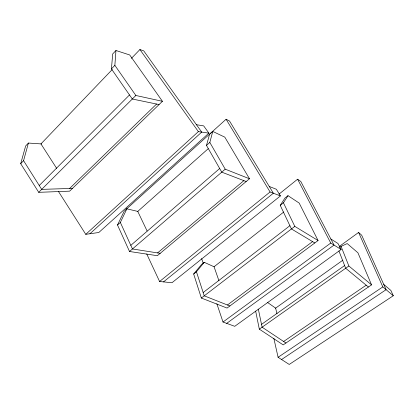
<?xml version="1.0" encoding="UTF-8"?>
<svg xmlns="http://www.w3.org/2000/svg" width="414" height="414" viewBox="0 0 414 414"><rect width="100%" height="100%" fill="white"/><g stroke="black" fill="none" stroke-linecap="round" stroke-linejoin="round"><path stroke-width="0.62" d="M162.433 101.306L135.854 95.479L114.859 65.34L115.967 50.498L129.711 54.969L162.433 101.306L69.645 191.154L38.719 192.324L20.7 163.68L25.642 145.976L28.406 143.053L41.483 143.937M159.074 104.561L132.314 99.008L111.433 68.921L112.691 53.96L115.967 50.498M246.18 181.534L221.759 172.152L206.488 145.423L209.82 142.447L212.76 131.424L224.802 137.148L249.497 178.765L157.341 255.707L129.515 251.489L117.498 224.993L124.138 211.3L126.875 208.832L137.945 211.451M20.7 163.68L23.572 160.679L28.406 143.053M206.488 145.423L209.577 134.296L212.76 131.424M117.498 224.993L120.345 222.453L126.875 208.832M314.811 242.956L291.44 228.942L280.231 205.344L283.445 202.793L287.999 195.672L299.193 203.083L318.071 240.539L227.063 308.068L201.344 298.049L193.659 273.99L201.561 264.453L204.252 262.316L214.136 266.792M280.231 205.344L284.915 198.13L287.999 195.672M193.659 273.99L196.443 271.781L204.252 262.316M111.433 68.921L114.859 65.34M112.241 69.536L40.945 143.901L56.671 168.369M131.393 58.369L139.911 49.551L143.772 50.901L201.711 132.097L89.885 233.775L98.827 232.487L208.879 133.132L203.704 125.908L196.433 124.702M39.242 185.508L129.499 94.951M38.719 192.324L135.854 95.479M69.599 188.489L156.575 104.043M58.457 191.48L85.77 234.334L198.373 131.616L208.879 133.132M125.954 209.505L226.091 119.248L229.542 121.048L273.359 193.224L163.473 281.913M208.216 148.698L137.758 211.409L147.11 231.007M130.808 245.352L219.679 168.508M129.515 251.489L225.221 169.176L249.497 178.765M157.558 252.918L243.872 180.649M159.592 281.499L270.078 191.972L280.438 195.92L171.97 282.736L159.592 281.499L146.737 253.989M278.984 194.145L297.594 179.21L300.802 181.482L334.031 245.083L226.67 323.391M283.833 211.968L214.059 266.756L218.939 280.718M203.171 292.538L289.904 225.702M201.344 298.049L294.799 226.37L318.071 240.539M227.426 304.999L312.575 241.616M223.006 322.02L330.76 243.054L341.136 249.487L234.743 326.315L223.006 322.02L216.843 303.71M339.304 246.454L358.596 232.456L361.67 235.188L386.102 289.681L281.551 359.543M339.532 247.484L341.064 246.377L347.206 243.577L357.919 252.788L371.57 284.868L283.186 344.888L259.319 329.161L255.65 311.111M342.88 260.178L275.631 308.125L276.966 313.683M261.519 324.374L344.619 265.55M259.319 329.161L348.873 266.005L371.57 284.868M283.626 341.478L366.214 285.184M278.089 357.277L382.81 286.912L393.3 295.741L289.231 364.449L278.089 357.277L273.861 338.45M85.77 234.334L89.926 233.739M72.491 188.396L41.679 189.374L23.572 160.679M160.187 253.332L132.454 248.959L120.345 222.453M269.245 186.45L276.366 189.265L280.438 195.92M229.889 305.972L204.237 295.834L196.443 271.781M330.848 238.987L337.943 243.453L341.136 249.487M285.945 343.015L262.109 327.195L258.341 309.165M267.667 302.551L275.812 308.249M368.424 287.005L345.674 268.262L338.931 250.972M383.731 284.392L390.888 290.452L393.3 295.741M139.911 49.551L198.373 131.616M226.091 119.248L270.078 191.972M209.82 142.447L225.221 169.176M297.594 179.21L330.76 243.054M283.445 202.793L294.799 226.37M358.596 232.456L382.81 286.912M341.064 246.377L348.873 266.005M201.639 258.559L203.284 263.444"/></g></svg>
